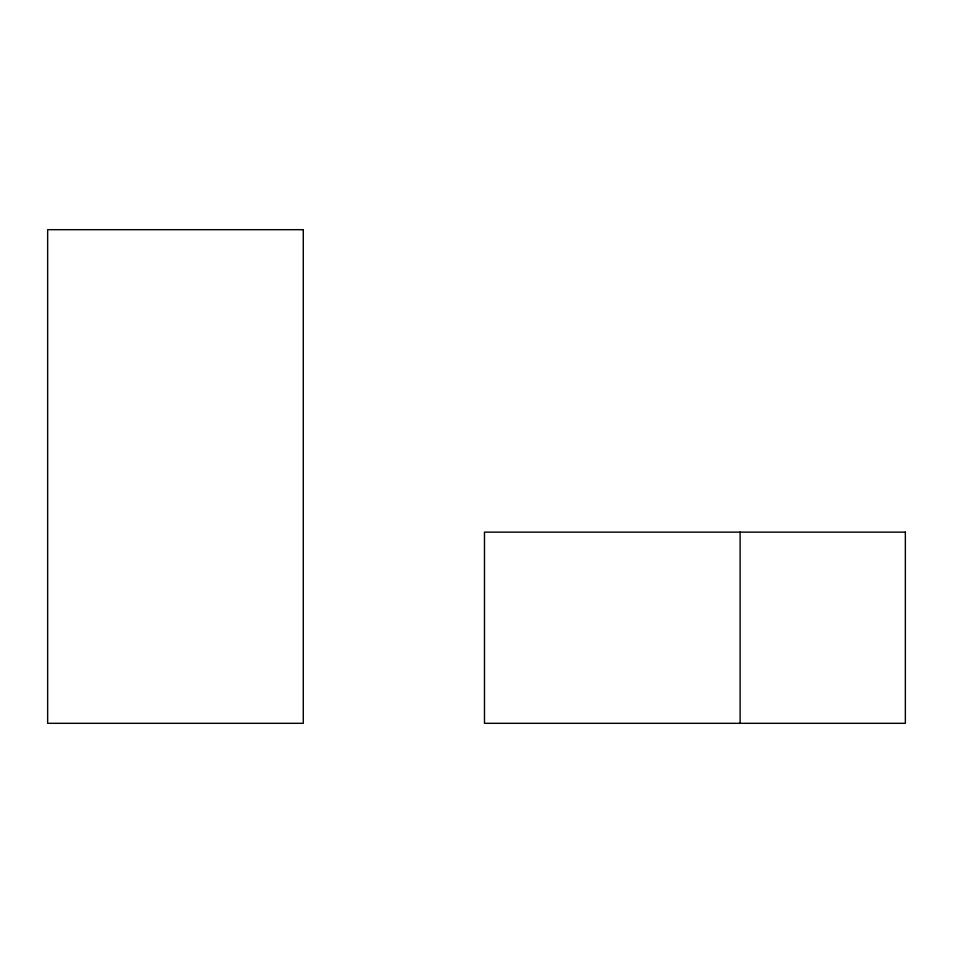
<?xml version="1.0" encoding="UTF-8"?>
<svg xmlns="http://www.w3.org/2000/svg" width="953" height="953" viewBox="0 0 953 953"><rect width="100%" height="100%" fill="white"/><g stroke="black" fill="none" stroke-linecap="round" stroke-linejoin="round"><path stroke-width="1.43" d="M740.112 532.131L740.112 723.315M303.28 229.685L47.65 229.685L47.65 723.315L303.28 723.315L303.28 229.685M905.35 532.131L484.481 532.131L484.481 723.315L905.35 723.315L905.35 532.131"/></g></svg>
